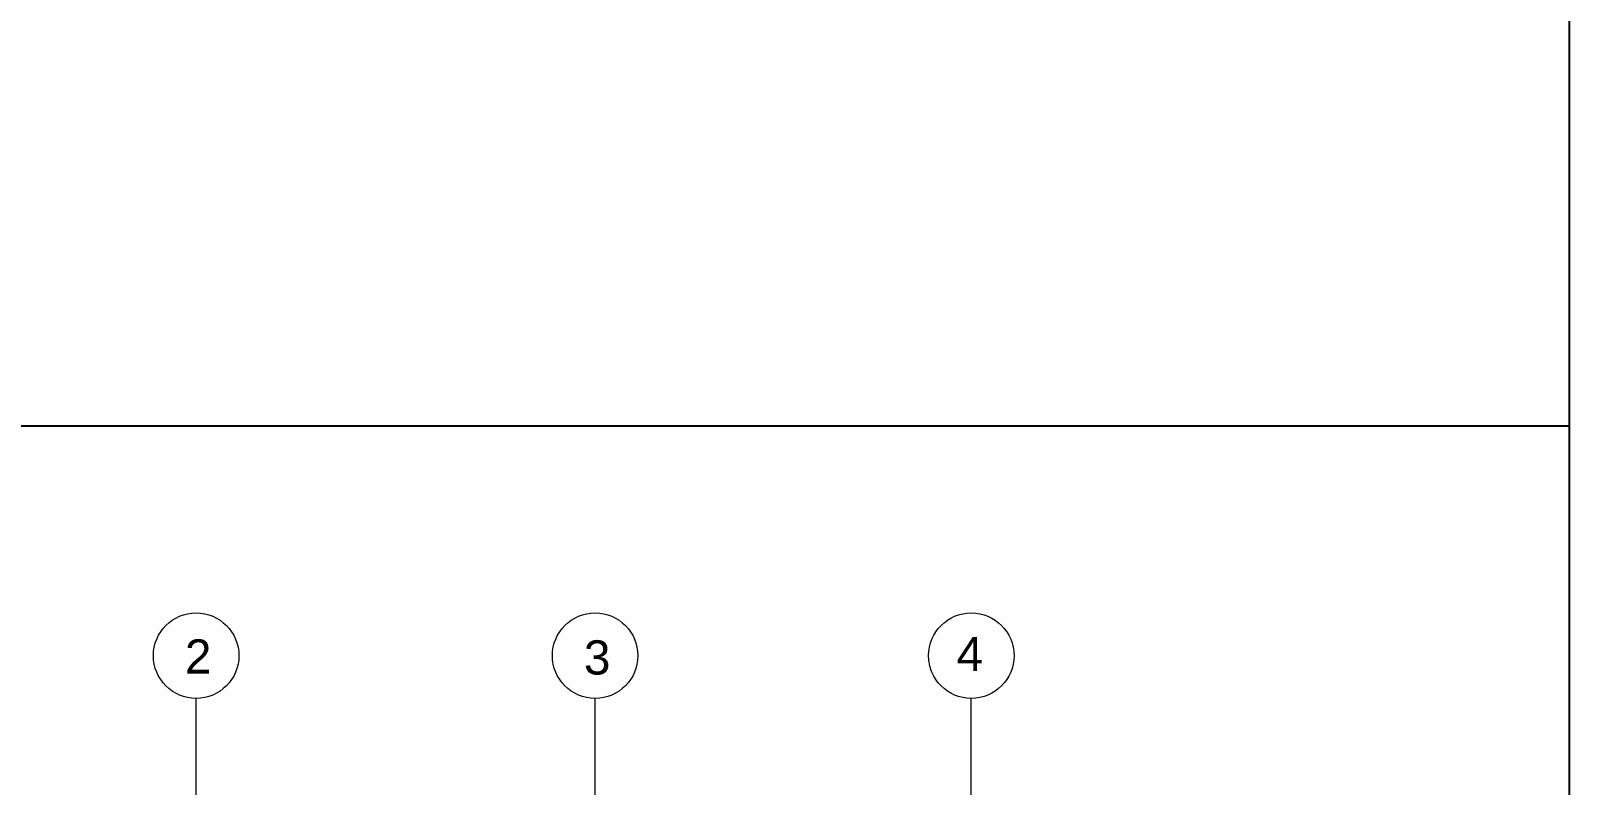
# Model space of a CAD drawing. Header units: millimetres. Extents: x 2391 to 3323, y 1596 to 2537.
# Drawn here: x 2955.7 to 3009.7, y 2215.5 to 2241.9 of the extents above; entities that cross this region are included whole.
import ezdxf

# ---------------------------------------------------------------- set-up
doc = ezdxf.new("R2010")
doc.units = ezdxf.units.MM
doc.layers.add('doors and windows schedule', color=11, linetype='Continuous')
doc.layers.add('Lightning text', color=211, linetype='Continuous')
doc.styles.get("Standard").update_dxf_attribs({"font": 'arial.ttf'})

msp = doc.modelspace()

# ---------------------------------------------------------------- linework, layer by layer
at = {"color": 11, "true_color": 0xf27172}
for p, q in [((3009.654, 2319.18), (3009.654, 2060.459)), ((3009.654, 2228.067), (2684.734, 2228.067))]:
    msp.add_line(p, q, dxfattribs=at)
at = {"layer": 'Lightning text', "linetype": 'ByBlock', "lineweight": 13, "ltscale": 0.02}
for p, q in [((2961.472, 2210.516), (2961.472, 2218.516)), ((2975.472, 2210.516), (2975.472, 2218.516)), ((2988.672, 2210.516), (2988.672, 2218.516))]:
    msp.add_line(p, q, dxfattribs=at)
for centre in [(2961.472, 2220.016), (2975.472, 2220.016), (2988.672, 2220.016)]:
    msp.add_circle(centre, 1.5, dxfattribs=at)

# ---------------------------------------------------------------- texts
at = {"layer": 'doors and windows schedule'}
for s, p in [('2', (2961.077, 2219.389)), ('3', (2975.078, 2219.354)), ('4', (2988.156, 2219.476))]:
    msp.add_text(s, height=1.2, dxfattribs=at).set_placement(p)

doc.saveas('drawing.dxf')
